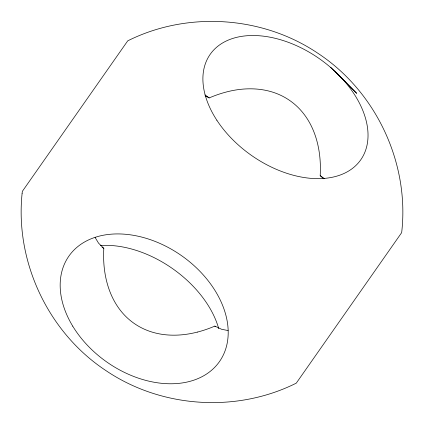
<?xml version="1.0" encoding="UTF-8"?>
<svg xmlns="http://www.w3.org/2000/svg" width="424" height="424" viewBox="0 0 424 424"><rect width="100%" height="100%" fill="white"/><g stroke="black" fill="none" stroke-linecap="round" stroke-linejoin="round"><path stroke-width="0.64" d="M323.613 178.764L320.184 175.647C321.599 151.935 316.177 126.421 299.381 108.761A62.699 62.641 35 0 0 278.335 94.229C262.869 87.704 245.369 87.53 229.188 91.293A119.33 119.213 33.7 0 0 209.17 97.933L205.317 95.866M197.43 332.072C180.502 336.455 161.973 336.661 145.671 329.766A62.699 62.641 35 0 1 124.608 315.249C109.265 299.116 103.35 276.204 103.615 254.4A127.984 127.863 34.1 0 1 103.816 248.353L98.548 243.148L95.087 237.424M228.096 330.556L221.535 329.262L214.841 326.093A120.061 119.95 34.9 0 1 197.436 332.093M320.184 175.647L324.408 178.599M330.752 67.374L356.685 93.317L335.771 72.117M215.678 326.745A111.401 50.631 87.5 0 1 214.841 326.093M204.94 94.95A109.36 49.703 87.5 0 1 209.159 97.907M103.816 248.353A109.89 49.947 -17.5 0 1 102.041 247.213M100.53 245.544A91.918 59.084 35 0 1 218.72 328.632M22.122 193.254C14.893 261.921 48.31 332.617 105.958 370.618C161.348 408.089 236.454 413.093 296.27 383.153L401.655 232.649L401.878 230.746C409.107 162.079 375.691 91.383 318.042 53.382C262.652 15.911 187.546 10.907 127.73 40.847L22.345 191.351L22.122 193.254M72.721 326.141A91.918 64.994 35 0 0 218.18 363.336A91.918 64.994 35 0 0 141.658 237.064A91.918 64.994 35 0 0 72.721 326.141M216.876 120.268A91.918 59.084 35 0 0 359.573 161.406A91.918 59.084 35 0 0 279.946 39.57A91.918 59.084 35 0 0 216.876 120.268"/></g></svg>
